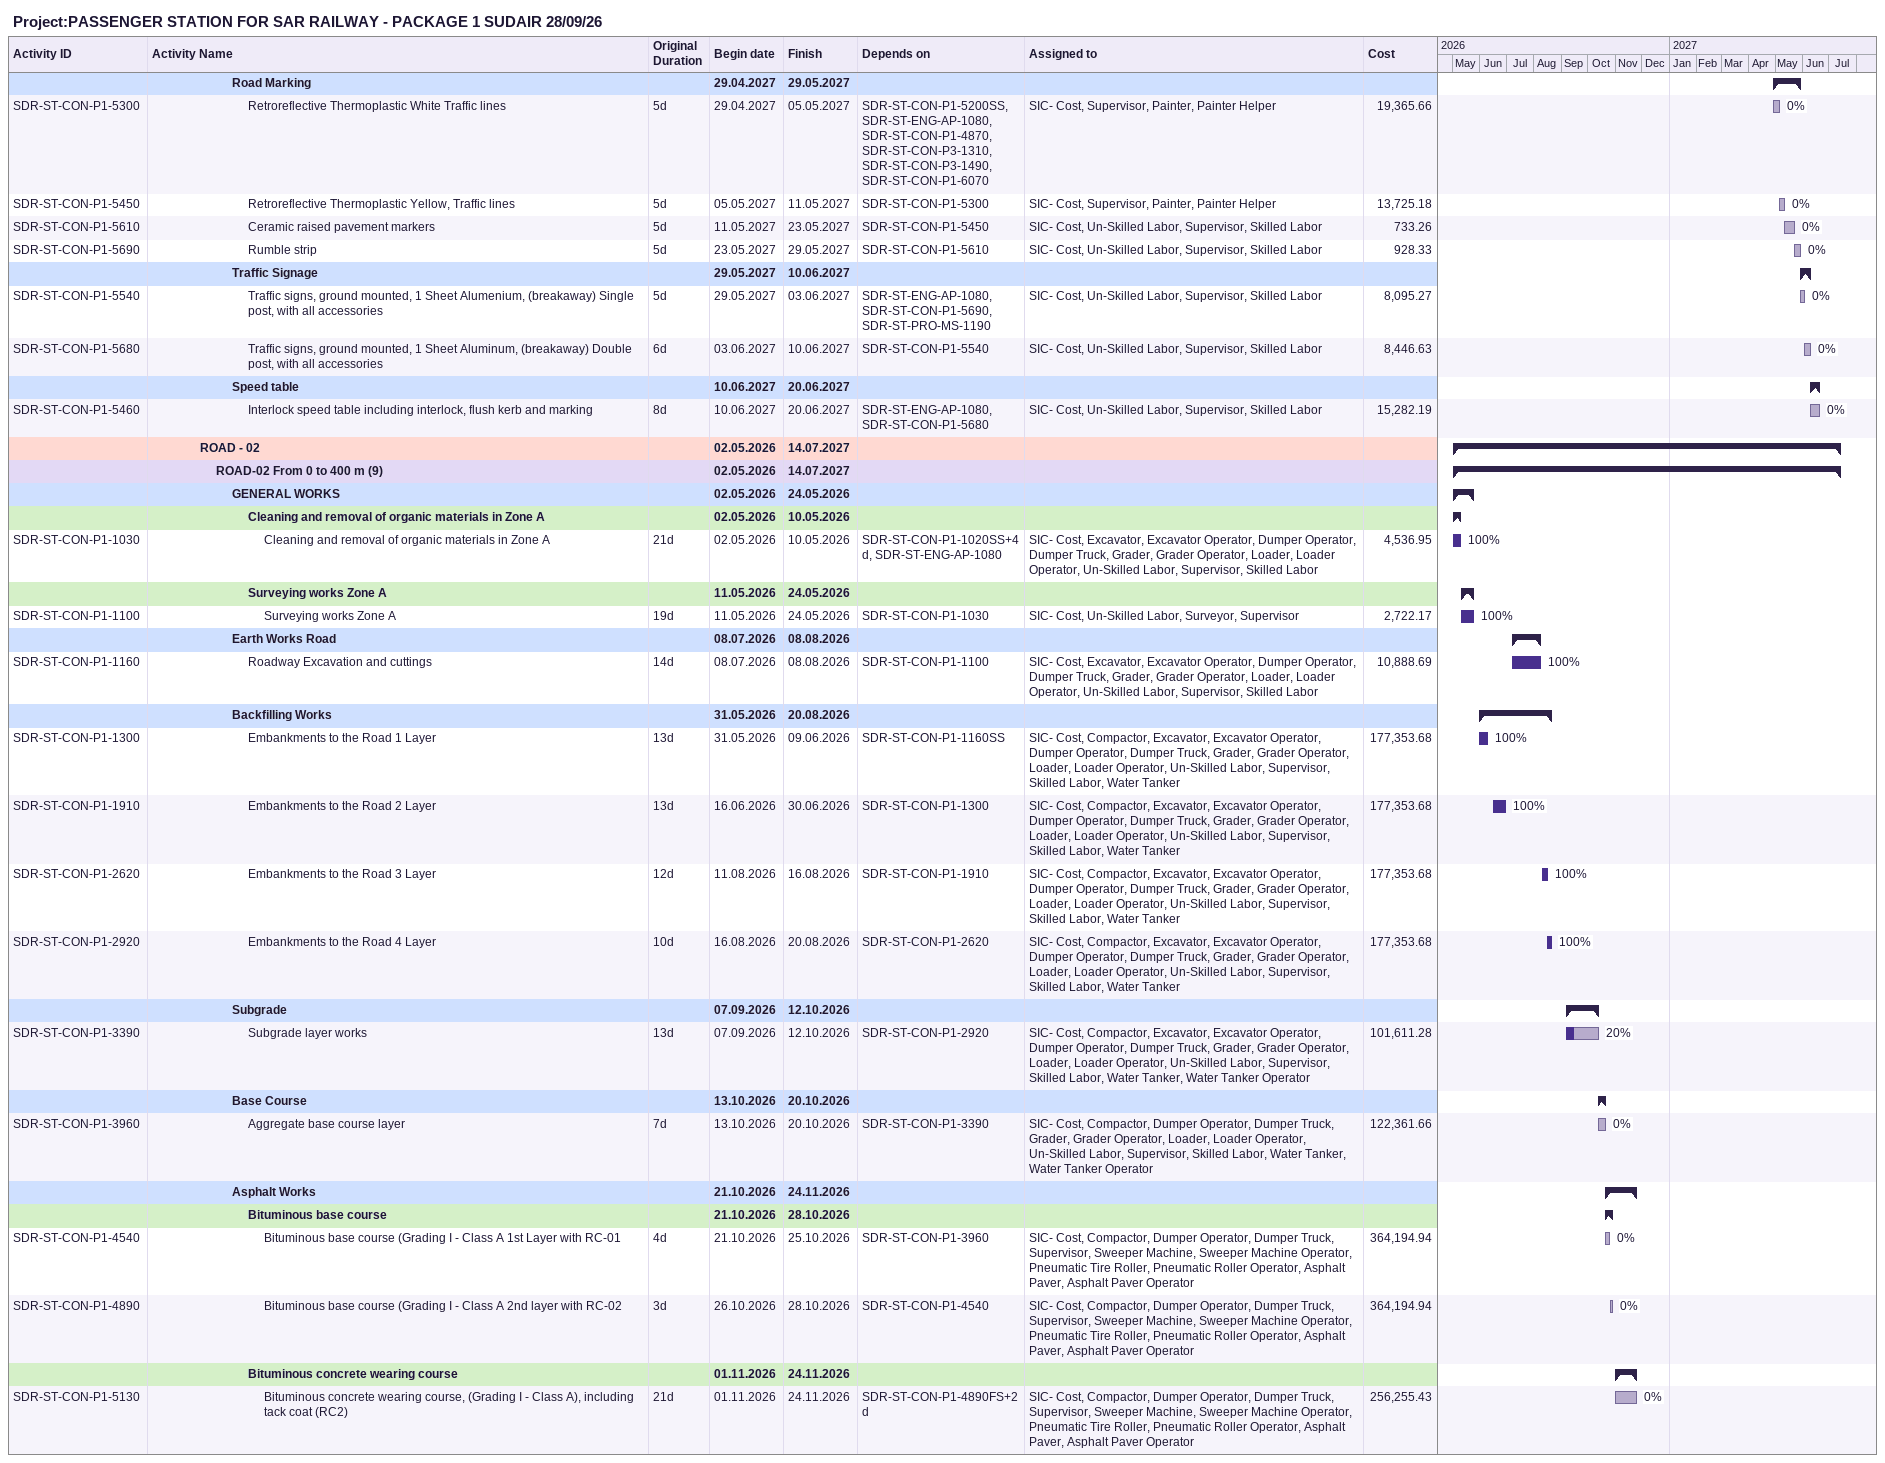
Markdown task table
Project:PASSENGER STATION FOR SAR RAILWAY - PACKAGE 1 SUDAIR 28/09/26

| ID | Level | Task | Original duration | Start | Finish | Predecessors | Resources | % complete | Cost |
|---|---|---|---|---|---|---|---|---|---|
|  | 6 | **Road Marking** |  | 2027-04-29 | 2027-05-29 |  |  |  |  |
| SDR-ST-CON-P1-5300 | 7 | Retroreflective Thermoplastic White Traffic lines | 5d | 2027-04-29 | 2027-05-05 | SDR-ST-CON-P1-5200SS, SDR-ST-ENG-AP-1080, SDR-ST-CON-P1-4870, SDR-ST-CON-P3-1310, SDR-ST-CON-P3-1490, SDR-ST-CON-P1-6070 | SIC- Cost, Supervisor, Painter, Painter Helper | 0 | 19365.66 |
| SDR-ST-CON-P1-5450 | 7 | Retroreflective Thermoplastic Yellow, Traffic lines | 5d | 2027-05-05 | 2027-05-11 | SDR-ST-CON-P1-5300 | SIC- Cost, Supervisor, Painter, Painter Helper | 0 | 13725.18 |
| SDR-ST-CON-P1-5610 | 7 | Ceramic raised pavement markers | 5d | 2027-05-11 | 2027-05-23 | SDR-ST-CON-P1-5450 | SIC- Cost, Un-Skilled Labor, Supervisor, Skilled Labor | 0 | 733.26 |
| SDR-ST-CON-P1-5690 | 7 | Rumble strip | 5d | 2027-05-23 | 2027-05-29 | SDR-ST-CON-P1-5610 | SIC- Cost, Un-Skilled Labor, Supervisor, Skilled Labor | 0 | 928.33 |
|  | 6 | **Traffic Signage** |  | 2027-05-29 | 2027-06-10 |  |  |  |  |
| SDR-ST-CON-P1-5540 | 7 | Traffic signs, ground mounted, 1 Sheet Alumenium, (breakaway) Single post, with all accessories | 5d | 2027-05-29 | 2027-06-03 | SDR-ST-ENG-AP-1080, SDR-ST-CON-P1-5690, SDR-ST-PRO-MS-1190 | SIC- Cost, Un-Skilled Labor, Supervisor, Skilled Labor | 0 | 8095.27 |
| SDR-ST-CON-P1-5680 | 7 | Traffic signs, ground mounted, 1 Sheet Aluminum, (breakaway) Double post, with all accessories | 6d | 2027-06-03 | 2027-06-10 | SDR-ST-CON-P1-5540 | SIC- Cost, Un-Skilled Labor, Supervisor, Skilled Labor | 0 | 8446.63 |
|  | 6 | **Speed table** |  | 2027-06-10 | 2027-06-20 |  |  |  |  |
| SDR-ST-CON-P1-5460 | 7 | Interlock speed table including interlock, flush kerb and marking | 8d | 2027-06-10 | 2027-06-20 | SDR-ST-ENG-AP-1080, SDR-ST-CON-P1-5680 | SIC- Cost, Un-Skilled Labor, Supervisor, Skilled Labor | 0 | 15282.19 |
|  | 4 | **ROAD - 02** |  | 2026-05-02 | 2027-07-14 |  |  |  |  |
|  | 5 | **ROAD-02 From 0 to 400 m (9)** |  | 2026-05-02 | 2027-07-14 |  |  |  |  |
|  | 6 | **GENERAL WORKS** |  | 2026-05-02 | 2026-05-24 |  |  |  |  |
|  | 7 | **Cleaning and removal of organic materials in Zone A** |  | 2026-05-02 | 2026-05-10 |  |  |  |  |
| SDR-ST-CON-P1-1030 | 8 | Cleaning and removal of organic materials in Zone A | 21d | 2026-05-02 | 2026-05-10 | SDR-ST-CON-P1-1020SS+4d, SDR-ST-ENG-AP-1080 | SIC- Cost, Excavator, Excavator Operator, Dumper Operator, Dumper Truck, Grader, Grader Operator, Loader, Loader Operator, Un-Skilled Labor, Supervisor, Skilled Labor | 100 | 4536.95 |
|  | 7 | **Surveying works Zone A** |  | 2026-05-11 | 2026-05-24 |  |  |  |  |
| SDR-ST-CON-P1-1100 | 8 | Surveying works Zone A | 19d | 2026-05-11 | 2026-05-24 | SDR-ST-CON-P1-1030 | SIC- Cost, Un-Skilled Labor, Surveyor, Supervisor | 100 | 2722.17 |
|  | 6 | **Earth Works Road** |  | 2026-07-08 | 2026-08-08 |  |  |  |  |
| SDR-ST-CON-P1-1160 | 7 | Roadway Excavation and cuttings | 14d | 2026-07-08 | 2026-08-08 | SDR-ST-CON-P1-1100 | SIC- Cost, Excavator, Excavator Operator, Dumper Operator, Dumper Truck, Grader, Grader Operator, Loader, Loader Operator, Un-Skilled Labor, Supervisor, Skilled Labor | 100 | 10888.69 |
|  | 6 | **Backfilling Works** |  | 2026-05-31 | 2026-08-20 |  |  |  |  |
| SDR-ST-CON-P1-1300 | 7 | Embankments to the Road 1 Layer | 13d | 2026-05-31 | 2026-06-09 | SDR-ST-CON-P1-1160SS | SIC- Cost, Compactor, Excavator, Excavator Operator, Dumper Operator, Dumper Truck, Grader, Grader Operator, Loader, Loader Operator, Un-Skilled Labor, Supervisor, Skilled Labor, Water Tanker | 100 | 177353.68 |
| SDR-ST-CON-P1-1910 | 7 | Embankments to the Road 2 Layer | 13d | 2026-06-16 | 2026-06-30 | SDR-ST-CON-P1-1300 | SIC- Cost, Compactor, Excavator, Excavator Operator, Dumper Operator, Dumper Truck, Grader, Grader Operator, Loader, Loader Operator, Un-Skilled Labor, Supervisor, Skilled Labor, Water Tanker | 100 | 177353.68 |
| SDR-ST-CON-P1-2620 | 7 | Embankments to the Road 3 Layer | 12d | 2026-08-11 | 2026-08-16 | SDR-ST-CON-P1-1910 | SIC- Cost, Compactor, Excavator, Excavator Operator, Dumper Operator, Dumper Truck, Grader, Grader Operator, Loader, Loader Operator, Un-Skilled Labor, Supervisor, Skilled Labor, Water Tanker | 100 | 177353.68 |
| SDR-ST-CON-P1-2920 | 7 | Embankments to the Road 4 Layer | 10d | 2026-08-16 | 2026-08-20 | SDR-ST-CON-P1-2620 | SIC- Cost, Compactor, Excavator, Excavator Operator, Dumper Operator, Dumper Truck, Grader, Grader Operator, Loader, Loader Operator, Un-Skilled Labor, Supervisor, Skilled Labor, Water Tanker | 100 | 177353.68 |
|  | 6 | **Subgrade** |  | 2026-09-07 | 2026-10-12 |  |  |  |  |
| SDR-ST-CON-P1-3390 | 7 | Subgrade layer works | 13d | 2026-09-07 | 2026-10-12 | SDR-ST-CON-P1-2920 | SIC- Cost, Compactor, Excavator, Excavator Operator, Dumper Operator, Dumper Truck, Grader, Grader Operator, Loader, Loader Operator, Un-Skilled Labor, Supervisor, Skilled Labor, Water Tanker, Water Tanker Operator | 20 | 101611.28 |
|  | 6 | **Base Course** |  | 2026-10-13 | 2026-10-20 |  |  |  |  |
| SDR-ST-CON-P1-3960 | 7 | Aggregate base course layer | 7d | 2026-10-13 | 2026-10-20 | SDR-ST-CON-P1-3390 | SIC- Cost, Compactor, Dumper Operator, Dumper Truck, Grader, Grader Operator, Loader, Loader Operator, Un-Skilled Labor, Supervisor, Skilled Labor, Water Tanker, Water Tanker Operator | 0 | 122361.66 |
|  | 6 | **Asphalt Works** |  | 2026-10-21 | 2026-11-24 |  |  |  |  |
|  | 7 | **Bituminous base course** |  | 2026-10-21 | 2026-10-28 |  |  |  |  |
| SDR-ST-CON-P1-4540 | 8 | Bituminous base course (Grading I - Class A 1st Layer with RC-01 | 4d | 2026-10-21 | 2026-10-25 | SDR-ST-CON-P1-3960 | SIC- Cost, Compactor, Dumper Operator, Dumper Truck, Supervisor, Sweeper Machine, Sweeper Machine Operator, Pneumatic Tire Roller, Pneumatic Roller Operator, Asphalt Paver, Asphalt Paver Operator | 0 | 364194.94 |
| SDR-ST-CON-P1-4890 | 8 | Bituminous base course (Grading I - Class A 2nd layer with RC-02 | 3d | 2026-10-26 | 2026-10-28 | SDR-ST-CON-P1-4540 | SIC- Cost, Compactor, Dumper Operator, Dumper Truck, Supervisor, Sweeper Machine, Sweeper Machine Operator, Pneumatic Tire Roller, Pneumatic Roller Operator, Asphalt Paver, Asphalt Paver Operator | 0 | 364194.94 |
|  | 7 | **Bituminous concrete wearing course** |  | 2026-11-01 | 2026-11-24 |  |  |  |  |
| SDR-ST-CON-P1-5130 | 8 | Bituminous concrete wearing course, (Grading I - Class A), including tack coat (RC2) | 21d | 2026-11-01 | 2026-11-24 | SDR-ST-CON-P1-4890FS+2d | SIC- Cost, Compactor, Dumper Operator, Dumper Truck, Supervisor, Sweeper Machine, Sweeper Machine Operator, Pneumatic Tire Roller, Pneumatic Roller Operator, Asphalt Paver, Asphalt Paver Operator | 0 | 256255.43 |
